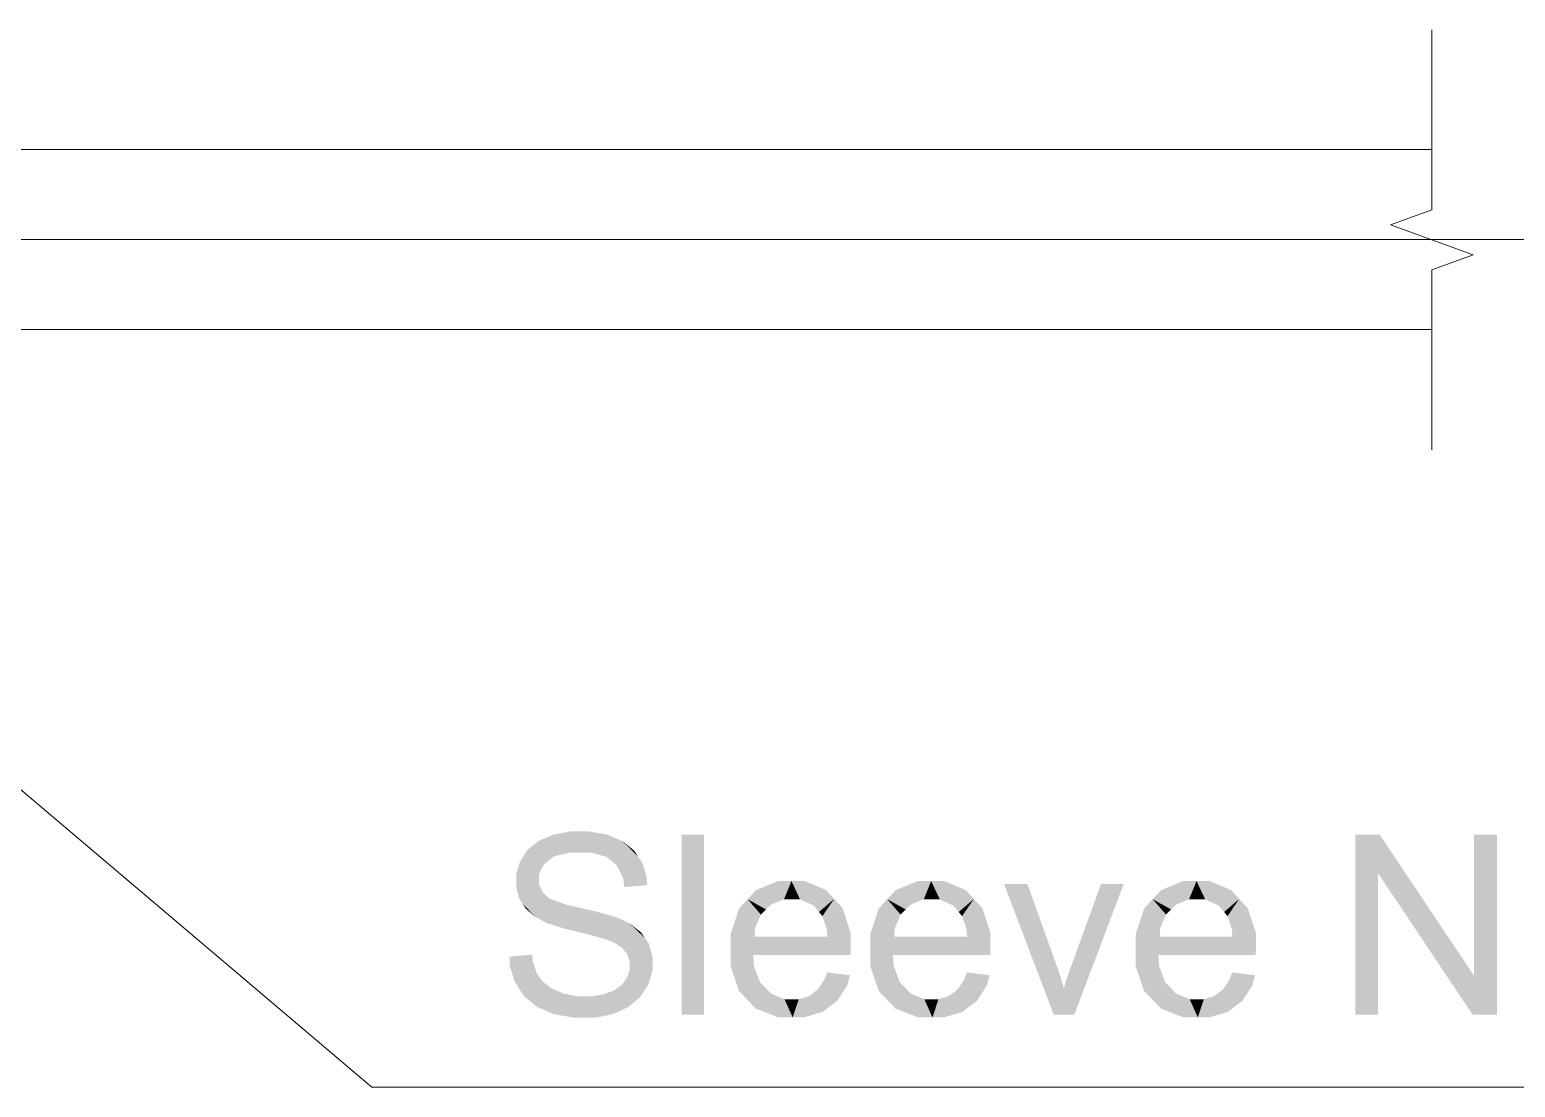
# Model space of a CAD drawing. Header units: millimetres. Extents: x 2 to 579, y 1 to 405.
# Drawn here: x 263.58 to 274.72, y 77.58 to 85.51 of the extents above; entities that cross this region are included whole.
import ezdxf

# ---------------------------------------------------------------- set-up
doc = ezdxf.new("R2010")
doc.units = ezdxf.units.MM
doc.linetypes.add('XKITLINE00', pattern=[0])
doc.layers.add('LinkedObject', color=7, linetype='Continuous', lineweight=0)

# ---------------------------------------------------------------- blocks, each defined once
blk = doc.blocks.new('*A4')
at = {"layer": 'LinkedObject'}
for points in [[(267.4, 79.428), (267.474, 79.28), (267.316, 79.361)], [(267.511, 79.31), (267.4, 79.428), (267.456, 79.451)], [(267.474, 79.28), (267.4, 79.428), (267.511, 79.31)], [(267.512, 79.474), (267.629, 79.339), (267.456, 79.451)], [(267.456, 79.451), (267.629, 79.339), (267.511, 79.31)], [(267.635, 79.497), (267.629, 79.339), (267.512, 79.474)], [(267.703, 79.497), (267.629, 79.339), (267.635, 79.497)], [(267.629, 79.339), (267.703, 79.497), (267.71, 79.339)], [(267.703, 79.497), (267.788, 79.339), (267.71, 79.339)], [(267.911, 79.473), (267.703, 79.497), (267.778, 79.497)], [(267.968, 79.449), (267.703, 79.497), (267.911, 79.473)], [(267.906, 79.307), (267.703, 79.497), (267.968, 79.449)], [(267.788, 79.339), (267.703, 79.497), (267.906, 79.307)], [(267.968, 79.449), (267.945, 79.274), (267.906, 79.307)], [(268.025, 79.425), (267.945, 79.274), (267.968, 79.449)], [(267.945, 79.274), (268.025, 79.425), (267.985, 79.241)], [(267.985, 79.241), (268.025, 79.425), (268.144, 79.307)], [(268.144, 79.307), (268.025, 79.425), (268.113, 79.354)], [(268.636, 79.474), (268.47, 78.124), (268.47, 79.474)], [(268.636, 78.124), (268.47, 78.124), (268.636, 79.474)], [(273.52, 79.474), (273.691, 79.184), (273.52, 78.124)], [(273.691, 79.184), (273.52, 79.474), (273.703, 79.474)], [(273.691, 79.184), (273.703, 79.474), (274.399, 78.124)], [(274.399, 78.124), (273.703, 79.474), (274.411, 78.415)], [(274.582, 79.474), (274.411, 78.415), (274.411, 79.474)], [(274.582, 78.124), (274.411, 78.415), (274.582, 79.474)], [(267.287, 79.316), (267.229, 79.125), (267.258, 79.272)], [(267.437, 79.25), (267.229, 79.125), (267.287, 79.316)], [(267.316, 79.361), (267.474, 79.28), (267.287, 79.316)], [(267.287, 79.316), (267.474, 79.28), (267.437, 79.25)], [(267.258, 79.272), (267.229, 79.125), (267.229, 79.176)], [(267.4, 79.179), (267.229, 79.125), (267.437, 79.25)], [(268.144, 79.307), (268.032, 79.144), (267.985, 79.241)], [(268.175, 79.26), (268.032, 79.144), (268.144, 79.307)], [(268.208, 79.153), (268.032, 79.144), (268.175, 79.26)], [(267.229, 79.125), (267.4, 79.179), (267.4, 79.137)], [(267.4, 79.1), (267.229, 79.125), (267.4, 79.137)], [(267.229, 79.125), (267.4, 79.1), (267.229, 79.078)], [(267.229, 79.078), (267.4, 79.1), (267.252, 78.994)], [(267.252, 78.994), (267.4, 79.1), (267.276, 78.957)], [(267.276, 78.957), (267.4, 79.1), (267.427, 79.041)], [(268.21, 79.094), (268.032, 79.144), (268.208, 79.153)], [(268.032, 79.144), (268.21, 79.094), (268.039, 79.08)], [(269.192, 79.125), (268.964, 78.989), (269.027, 79.057)], [(269.293, 79.125), (268.964, 78.989), (269.192, 79.125)], [(269.237, 78.988), (268.964, 78.989), (269.293, 79.125)], [(269.237, 78.988), (269.293, 79.125), (269.294, 78.988)], [(269.293, 79.125), (269.357, 78.988), (269.294, 78.988)], [(269.551, 79.058), (269.293, 79.125), (269.391, 79.125)], [(269.613, 78.991), (269.293, 79.125), (269.551, 79.058)], [(269.46, 78.941), (269.293, 79.125), (269.613, 78.991)], [(269.357, 78.988), (269.293, 79.125), (269.46, 78.941)], [(270.239, 79.125), (270.011, 78.989), (270.075, 79.057)], [(270.34, 79.125), (270.011, 78.989), (270.239, 79.125)], [(270.285, 78.988), (270.011, 78.989), (270.34, 79.125)], [(270.285, 78.988), (270.34, 79.125), (270.342, 78.988)], [(270.34, 79.125), (270.405, 78.988), (270.342, 78.988)], [(270.598, 79.058), (270.34, 79.125), (270.438, 79.125)], [(270.661, 78.991), (270.34, 79.125), (270.598, 79.058)], [(270.507, 78.941), (270.34, 79.125), (270.661, 78.991)], [(270.405, 78.988), (270.34, 79.125), (270.507, 78.941)], [(271.062, 79.103), (271.259, 78.124), (270.887, 79.103)], [(271.272, 78.517), (271.259, 78.124), (271.062, 79.103)], [(271.784, 79.103), (271.397, 78.506), (271.614, 79.103)], [(271.414, 78.124), (271.397, 78.506), (271.784, 79.103)], [(272.229, 79.125), (272.001, 78.989), (272.065, 79.057)], [(272.33, 79.125), (272.001, 78.989), (272.229, 79.125)], [(272.274, 78.988), (272.001, 78.989), (272.33, 79.125)], [(272.274, 78.988), (272.33, 79.125), (272.332, 78.988)], [(272.33, 79.125), (272.395, 78.988), (272.332, 78.988)], [(272.588, 79.058), (272.33, 79.125), (272.428, 79.125)], [(272.65, 78.991), (272.33, 79.125), (272.588, 79.058)], [(272.497, 78.941), (272.33, 79.125), (272.65, 78.991)], [(272.395, 78.988), (272.33, 79.125), (272.497, 78.941)], [(273.52, 78.124), (273.691, 79.184), (273.691, 78.124)], [(267.427, 79.041), (267.372, 78.856), (267.276, 78.957)], [(267.453, 79.017), (267.372, 78.856), (267.427, 79.041)], [(267.372, 78.856), (267.453, 79.017), (267.42, 78.831)], [(267.42, 78.831), (267.453, 79.017), (267.479, 78.994)], [(267.42, 78.831), (267.479, 78.994), (267.457, 78.811)], [(267.457, 78.811), (267.479, 78.994), (267.587, 78.769)], [(267.587, 78.769), (267.479, 78.994), (267.613, 78.945)], [(268.964, 78.989), (268.837, 78.729), (268.9, 78.92)], [(269.063, 78.874), (268.837, 78.729), (268.964, 78.989)], [(268.964, 78.989), (269.102, 78.912), (269.063, 78.874)], [(269.102, 78.912), (268.964, 78.989), (269.141, 78.95)], [(269.141, 78.95), (268.964, 78.989), (269.237, 78.988)], [(269.46, 78.941), (269.613, 78.991), (269.499, 78.893)], [(269.613, 78.991), (269.525, 78.862), (269.499, 78.893)], [(269.525, 78.862), (269.613, 78.991), (269.556, 78.769)], [(269.556, 78.769), (269.613, 78.991), (269.737, 78.737)], [(269.737, 78.737), (269.613, 78.991), (269.675, 78.924)], [(270.011, 78.989), (269.884, 78.729), (269.948, 78.92)], [(270.111, 78.874), (269.884, 78.729), (270.011, 78.989)], [(270.011, 78.989), (270.15, 78.912), (270.111, 78.874)], [(270.15, 78.912), (270.011, 78.989), (270.189, 78.95)], [(270.189, 78.95), (270.011, 78.989), (270.285, 78.988)], [(270.507, 78.941), (270.661, 78.991), (270.547, 78.893)], [(270.661, 78.991), (270.572, 78.862), (270.547, 78.893)], [(270.572, 78.862), (270.661, 78.991), (270.604, 78.769)], [(270.604, 78.769), (270.661, 78.991), (270.785, 78.737)], [(270.785, 78.737), (270.661, 78.991), (270.723, 78.924)], [(272.001, 78.989), (271.874, 78.729), (271.938, 78.92)], [(272.101, 78.874), (271.874, 78.729), (272.001, 78.989)], [(272.001, 78.989), (272.14, 78.912), (272.101, 78.874)], [(272.14, 78.912), (272.001, 78.989), (272.179, 78.95)], [(272.179, 78.95), (272.001, 78.989), (272.274, 78.988)], [(272.497, 78.941), (272.65, 78.991), (272.537, 78.893)], [(272.65, 78.991), (272.562, 78.862), (272.537, 78.893)], [(272.562, 78.862), (272.65, 78.991), (272.594, 78.769)], [(272.594, 78.769), (272.65, 78.991), (272.775, 78.737)], [(272.775, 78.737), (272.65, 78.991), (272.713, 78.924)], [(267.276, 78.957), (267.372, 78.856), (267.3, 78.919)], [(267.587, 78.769), (267.613, 78.945), (267.68, 78.747)], [(267.68, 78.747), (267.613, 78.945), (267.722, 78.921)], [(267.68, 78.747), (267.722, 78.921), (267.773, 78.724)], [(267.773, 78.724), (267.722, 78.921), (267.831, 78.896)], [(267.773, 78.724), (267.831, 78.896), (267.893, 78.691)], [(267.893, 78.691), (267.831, 78.896), (267.92, 78.681)], [(267.92, 78.681), (267.831, 78.896), (267.962, 78.665)], [(267.98, 78.853), (267.962, 78.665), (267.831, 78.896)], [(269.02, 78.772), (268.837, 78.729), (269.063, 78.874)], [(270.068, 78.772), (269.884, 78.729), (270.111, 78.874)], [(272.058, 78.772), (271.874, 78.729), (272.101, 78.874)], [(268.021, 78.835), (267.962, 78.665), (267.98, 78.853)], [(267.962, 78.665), (268.021, 78.835), (268.023, 78.625)], [(268.023, 78.625), (268.021, 78.835), (268.079, 78.808)], [(268.023, 78.625), (268.079, 78.808), (268.042, 78.601)], [(268.042, 78.601), (268.079, 78.808), (268.061, 78.578)], [(268.079, 78.808), (268.195, 78.697), (268.061, 78.578)], [(268.195, 78.697), (268.079, 78.808), (268.167, 78.739)], [(268.837, 78.729), (269.02, 78.772), (269.016, 78.708)], [(269.556, 78.769), (269.737, 78.737), (269.562, 78.708)], [(269.884, 78.729), (270.068, 78.772), (270.064, 78.708)], [(270.604, 78.769), (270.785, 78.737), (270.609, 78.708)], [(271.874, 78.729), (272.058, 78.772), (272.054, 78.708)], [(272.594, 78.769), (272.775, 78.737), (272.599, 78.708)], [(268.061, 78.578), (268.195, 78.697), (268.079, 78.522)], [(268.079, 78.522), (268.195, 78.697), (268.223, 78.656)], [(268.079, 78.522), (268.223, 78.656), (268.079, 78.49)], [(268.079, 78.49), (268.223, 78.656), (268.079, 78.459)], [(268.223, 78.656), (268.251, 78.505), (268.079, 78.459)], [(268.251, 78.505), (268.223, 78.656), (268.251, 78.56)], [(269.016, 78.708), (268.837, 78.606), (268.837, 78.729)], [(269.016, 78.708), (269.737, 78.615), (268.837, 78.606)], [(269.562, 78.708), (269.737, 78.615), (269.016, 78.708)], [(269.737, 78.615), (269.562, 78.708), (269.737, 78.737)], [(270.064, 78.708), (269.884, 78.606), (269.884, 78.729)], [(270.064, 78.708), (270.785, 78.615), (269.884, 78.606)], [(270.609, 78.708), (270.785, 78.615), (270.064, 78.708)], [(270.785, 78.615), (270.609, 78.708), (270.785, 78.737)], [(272.054, 78.708), (271.874, 78.606), (271.874, 78.729)], [(272.054, 78.708), (272.775, 78.615), (271.874, 78.606)], [(272.599, 78.708), (272.775, 78.615), (272.054, 78.708)], [(272.775, 78.615), (272.599, 78.708), (272.775, 78.737)], [(267.354, 78.522), (267.179, 78.558), (267.348, 78.573)], [(267.179, 78.558), (267.253, 78.315), (267.181, 78.49)], [(267.354, 78.522), (267.253, 78.315), (267.179, 78.558)], [(269.737, 78.608), (268.837, 78.606), (269.737, 78.615)], [(269.737, 78.586), (268.837, 78.606), (269.737, 78.608)], [(268.837, 78.606), (268.962, 78.235), (268.837, 78.486)], [(269.011, 78.491), (268.962, 78.235), (268.837, 78.606)], [(269.011, 78.491), (268.837, 78.606), (269.007, 78.571)], [(269.736, 78.571), (268.837, 78.606), (269.737, 78.586)], [(269.007, 78.571), (268.837, 78.606), (269.736, 78.571)], [(270.785, 78.608), (269.884, 78.606), (270.785, 78.615)], [(270.784, 78.586), (269.884, 78.606), (270.785, 78.608)], [(269.884, 78.606), (270.01, 78.235), (269.884, 78.486)], [(270.059, 78.491), (270.01, 78.235), (269.884, 78.606)], [(270.059, 78.491), (269.884, 78.606), (270.054, 78.571)], [(270.784, 78.571), (269.884, 78.606), (270.784, 78.586)], [(270.054, 78.571), (269.884, 78.606), (270.784, 78.571)], [(272.775, 78.608), (271.874, 78.606), (272.775, 78.615)], [(272.774, 78.586), (271.874, 78.606), (272.775, 78.608)], [(271.874, 78.606), (272, 78.235), (271.874, 78.486)], [(272.049, 78.491), (272, 78.235), (271.874, 78.606)], [(272.049, 78.491), (271.874, 78.606), (272.044, 78.571)], [(272.774, 78.571), (271.874, 78.606), (272.774, 78.586)], [(272.044, 78.571), (271.874, 78.606), (272.774, 78.571)], [(267.181, 78.49), (267.253, 78.315), (267.218, 78.369)], [(267.381, 78.439), (267.253, 78.315), (267.354, 78.522)], [(267.253, 78.315), (267.381, 78.439), (267.288, 78.262)], [(267.288, 78.262), (267.381, 78.439), (267.385, 78.182)], [(267.403, 78.406), (267.385, 78.182), (267.381, 78.439)], [(268.06, 78.401), (268.251, 78.505), (268.22, 78.35)], [(268.079, 78.459), (268.251, 78.505), (268.06, 78.401)], [(268.22, 78.35), (268.251, 78.505), (268.251, 78.452)], [(268.837, 78.486), (268.962, 78.235), (268.899, 78.301)], [(269.057, 78.368), (268.962, 78.235), (269.011, 78.491)], [(269.49, 78.311), (269.732, 78.419), (269.636, 78.227)], [(269.541, 78.388), (269.732, 78.419), (269.49, 78.311)], [(269.732, 78.419), (269.541, 78.388), (269.56, 78.44)], [(269.636, 78.227), (269.732, 78.419), (269.711, 78.344)], [(269.884, 78.486), (270.01, 78.235), (269.947, 78.301)], [(270.105, 78.368), (270.01, 78.235), (270.059, 78.491)], [(270.537, 78.311), (270.779, 78.419), (270.684, 78.227)], [(270.589, 78.388), (270.779, 78.419), (270.537, 78.311)], [(270.779, 78.419), (270.589, 78.388), (270.607, 78.44)], [(270.684, 78.227), (270.779, 78.419), (270.759, 78.344)], [(271.289, 78.47), (271.259, 78.124), (271.272, 78.517)], [(271.321, 78.371), (271.259, 78.124), (271.289, 78.47)], [(271.377, 78.452), (271.414, 78.124), (271.346, 78.359)], [(271.397, 78.506), (271.414, 78.124), (271.377, 78.452)], [(271.874, 78.486), (272, 78.235), (271.937, 78.301)], [(272.094, 78.368), (272, 78.235), (272.049, 78.491)], [(272.527, 78.311), (272.769, 78.419), (272.674, 78.227)], [(272.578, 78.388), (272.769, 78.419), (272.527, 78.311)], [(272.769, 78.419), (272.578, 78.388), (272.597, 78.44)], [(272.674, 78.227), (272.769, 78.419), (272.749, 78.344)], [(267.425, 78.374), (267.385, 78.182), (267.403, 78.406)], [(267.425, 78.374), (267.447, 78.155), (267.385, 78.182)], [(267.493, 78.321), (267.447, 78.155), (267.425, 78.374)], [(267.447, 78.155), (267.493, 78.321), (267.508, 78.128)], [(267.539, 78.301), (267.508, 78.128), (267.493, 78.321)], [(267.964, 78.306), (268.158, 78.255), (267.925, 78.291)], [(268.022, 78.348), (268.189, 78.302), (267.964, 78.306)], [(267.964, 78.306), (268.189, 78.302), (268.158, 78.255)], [(268.041, 78.375), (268.22, 78.35), (268.022, 78.348)], [(268.189, 78.302), (268.022, 78.348), (268.22, 78.35)], [(268.06, 78.401), (268.22, 78.35), (268.041, 78.375)], [(268.962, 78.235), (269.057, 78.368), (269.025, 78.169)], [(269.098, 78.325), (269.025, 78.169), (269.057, 78.368)], [(269.139, 78.282), (269.025, 78.169), (269.098, 78.325)], [(269.49, 78.311), (269.636, 78.227), (269.458, 78.287)], [(270.01, 78.235), (270.105, 78.368), (270.073, 78.169)], [(270.145, 78.325), (270.073, 78.169), (270.105, 78.368)], [(270.186, 78.282), (270.073, 78.169), (270.145, 78.325)], [(270.537, 78.311), (270.684, 78.227), (270.505, 78.287)], [(271.335, 78.32), (271.259, 78.124), (271.321, 78.371)], [(271.335, 78.32), (271.414, 78.124), (271.259, 78.124)], [(271.346, 78.359), (271.414, 78.124), (271.335, 78.32)], [(272, 78.235), (272.094, 78.368), (272.063, 78.169)], [(272.135, 78.325), (272.063, 78.169), (272.094, 78.368)], [(272.176, 78.282), (272.063, 78.169), (272.135, 78.325)], [(272.527, 78.311), (272.674, 78.227), (272.495, 78.287)], [(274.411, 78.415), (274.582, 78.124), (274.399, 78.124)], [(267.585, 78.281), (267.508, 78.128), (267.539, 78.301)], [(267.585, 78.281), (267.662, 78.101), (267.508, 78.128)], [(267.688, 78.261), (267.662, 78.101), (267.585, 78.281)], [(267.688, 78.261), (267.753, 78.101), (267.662, 78.101)], [(267.745, 78.261), (267.753, 78.101), (267.688, 78.261)], [(267.745, 78.261), (267.825, 78.101), (267.753, 78.101)], [(267.796, 78.261), (267.825, 78.101), (267.745, 78.261)], [(267.886, 78.276), (268.012, 78.154), (267.796, 78.261)], [(267.796, 78.261), (268.012, 78.154), (267.825, 78.101)], [(267.925, 78.291), (268.158, 78.255), (267.886, 78.276)], [(268.07, 78.181), (267.886, 78.276), (268.158, 78.255)], [(268.012, 78.154), (267.886, 78.276), (268.07, 78.181)], [(269.139, 78.282), (269.302, 78.103), (269.025, 78.169)], [(269.241, 78.239), (269.302, 78.103), (269.139, 78.282)], [(269.302, 78.239), (269.302, 78.103), (269.241, 78.239)], [(269.348, 78.239), (269.582, 78.186), (269.302, 78.103)], [(269.348, 78.239), (269.302, 78.103), (269.302, 78.239)], [(269.425, 78.263), (269.582, 78.186), (269.348, 78.239)], [(269.458, 78.287), (269.636, 78.227), (269.425, 78.263)], [(269.582, 78.186), (269.425, 78.263), (269.636, 78.227)], [(270.186, 78.282), (270.35, 78.103), (270.073, 78.169)], [(270.289, 78.239), (270.35, 78.103), (270.186, 78.282)], [(270.35, 78.239), (270.35, 78.103), (270.289, 78.239)], [(270.395, 78.239), (270.629, 78.186), (270.35, 78.103)], [(270.395, 78.239), (270.35, 78.103), (270.35, 78.239)], [(270.473, 78.263), (270.629, 78.186), (270.395, 78.239)], [(270.505, 78.287), (270.684, 78.227), (270.473, 78.263)], [(270.629, 78.186), (270.473, 78.263), (270.684, 78.227)], [(272.176, 78.282), (272.34, 78.103), (272.063, 78.169)], [(272.278, 78.239), (272.34, 78.103), (272.176, 78.282)], [(272.34, 78.239), (272.34, 78.103), (272.278, 78.239)], [(272.385, 78.239), (272.619, 78.186), (272.34, 78.103)], [(272.385, 78.239), (272.34, 78.103), (272.34, 78.239)], [(272.463, 78.263), (272.619, 78.186), (272.385, 78.239)], [(272.495, 78.287), (272.674, 78.227), (272.463, 78.263)], [(272.619, 78.186), (272.463, 78.263), (272.674, 78.227)], [(267.825, 78.101), (268.012, 78.154), (267.955, 78.128)], [(269.025, 78.169), (269.302, 78.103), (269.195, 78.103)], [(269.302, 78.103), (269.582, 78.186), (269.387, 78.103)], [(269.387, 78.103), (269.582, 78.186), (269.527, 78.144)], [(270.073, 78.169), (270.35, 78.103), (270.243, 78.103)], [(270.35, 78.103), (270.629, 78.186), (270.435, 78.103)], [(270.435, 78.103), (270.629, 78.186), (270.575, 78.144)], [(272.063, 78.169), (272.34, 78.103), (272.232, 78.103)], [(272.34, 78.103), (272.619, 78.186), (272.425, 78.103)], [(272.425, 78.103), (272.619, 78.186), (272.564, 78.144)]]:
    blk.add_hatch(color=7, dxfattribs=at).paths.add_polyline_path(points, flags=17)
at = {"layer": 'LinkedObject', "color": 7, "linetype": 'XKITLINE00', "lineweight": 0}
for p, q in [((274.094, 85.508), (274.094, 84.158)), ((244.96, 84.61), (274.094, 84.61)), ((274.094, 84.158), (273.785, 84.046)), ((273.785, 84.046), (274.403, 83.821)), ((274.403, 83.821), (274.094, 83.708)), ((274.094, 83.708), (274.094, 82.358)), ((274.094, 83.26), (244.96, 83.26))]:
    blk.add_line(p, q, dxfattribs=at)
at = {"layer": 'LinkedObject', "color": 6, "linetype": 'XKITLINE00', "lineweight": 0}
blk.add_line((263.253, 83.935), (276.427, 83.935), dxfattribs=at)
at = {"layer": 'LinkedObject', "color": 1, "linetype": 'XKITLINE00', "lineweight": 0}
for p, q in [((261.042, 81.904), (266.147, 77.579)), ((266.147, 77.579), (276.622, 77.579))]:
    blk.add_line(p, q, dxfattribs=at)

msp = doc.modelspace()

# ---------------------------------------------------------------- block references
at = {"lineweight": 0}
msp.add_blockref('*A4', (0, 0), dxfattribs=at)

doc.saveas('drawing.dxf')
